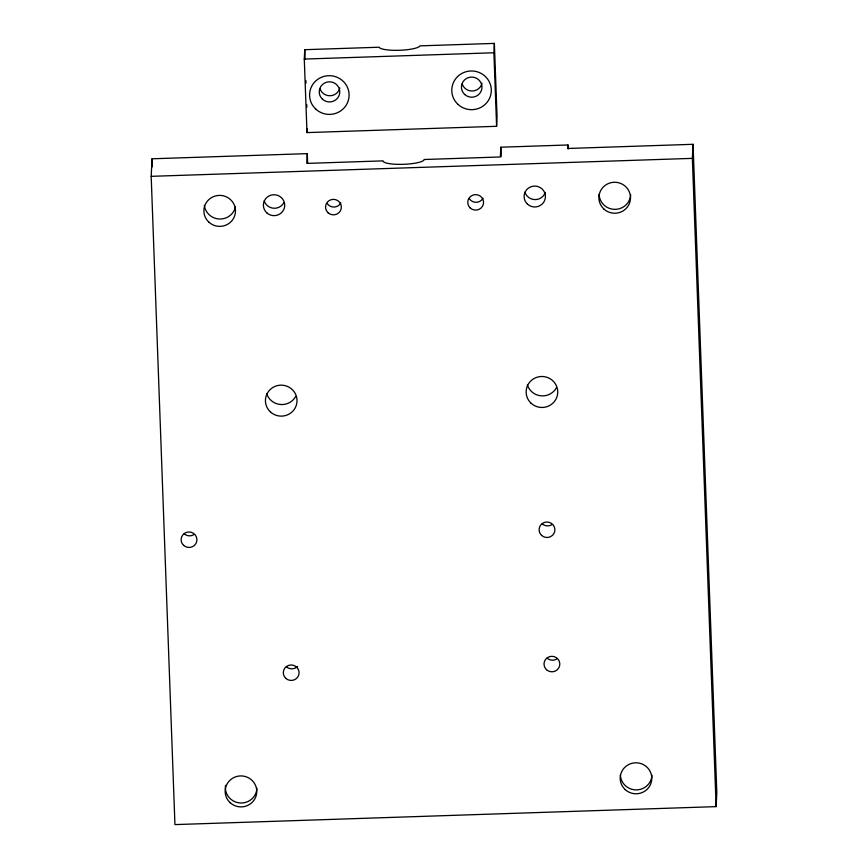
<?xml version="1.0" encoding="UTF-8"?>
<svg xmlns="http://www.w3.org/2000/svg" width="868" height="868" viewBox="0 0 868 868"><rect width="100%" height="100%" fill="white"/><g stroke="black" fill="none" stroke-linecap="round" stroke-linejoin="round"><path stroke-width="1.3" d="M307.283 153.636L306.805 163.401L383.048 160.873A20.561 4.123 -2.1 0 0 403.381 164.312A20.561 4.123 -2.1 0 0 424.126 159.506L500.369 156.967L500.847 147.202L567.997 144.978L567.835 148.471L693.055 144.305L716.816 792.571L716.133 806.622L174.945 824.6L151.184 176.334L152.041 158.79L307.283 153.636L307.63 163M304.288 59.067L304.755 49.693L379.273 47.219L379.685 47.881A20.561 4.123 -2.1 0 0 399.378 50.279A20.561 4.123 -2.1 0 0 419.363 46.557L419.841 45.874L494.359 43.4L497.06 116.93L496.604 126.305L306.99 132.598L304.288 59.067L493.903 52.764L494.359 43.4M306.99 132.598L307.185 128.583M716.133 806.622L692.36 158.367L693.055 144.305M151.184 176.334L692.36 158.367M567.997 144.978L568.149 148.992M500.847 147.202L501.194 156.566M493.903 52.764L496.604 126.305M304.755 49.693L305.091 59.057M305.883 80.453L305.981 83.122M306.762 104.518L306.86 107.187M152.041 158.79L152.334 166.819M193.792 534.688A7.91 7.747 2.8 0 1 184.2 533.777M295.76 396.34A15.808 15.494 2.8 0 1 266.671 393.562M556.475 387.671A15.808 15.494 2.8 0 1 527.386 384.904M551.755 524.739A7.91 7.747 2.8 0 1 542.164 523.827M556.67 659.04A7.91 7.747 2.8 0 1 547.09 658.128M297.55 666.418A7.91 7.747 2.8 0 1 286.375 666.787M283.847 202.732A10.676 10.459 2.8 0 1 264.208 200.855M235.456 206.985A15.808 15.494 2.8 0 1 204.349 205.358M630.689 194.682A15.808 15.494 2.8 0 1 614.783 209.351A15.808 15.494 2.8 0 1 599.094 194.389M545.288 192.392A10.676 10.459 2.8 0 1 524.934 192.197M340.82 202.96A7.91 7.747 2.8 0 1 327.127 203.416M483.02 198.229A7.91 7.747 2.8 0 1 469.338 198.685M651.976 775.222A15.808 15.494 2.8 0 1 636.06 789.891A15.808 15.494 2.8 0 1 620.381 774.918M256.95 788.339A15.808 15.494 2.8 0 1 239.655 802.933A15.808 15.494 2.8 0 1 225.496 785.345M482.022 83.23A10.275 10.069 2.8 0 1 462.188 83.892M339.822 87.95A10.275 10.069 2.8 0 1 319.977 88.612M183.636 545.375A7.91 7.747 2.8 0 0 196.732 541.458A7.91 7.747 2.8 0 0 186.707 532.301A7.91 7.747 2.8 0 0 183.636 545.375M285.811 678.375A7.91 7.747 2.8 0 0 298.896 674.469A7.91 7.747 2.8 0 0 288.881 665.311A7.91 7.747 2.8 0 0 285.811 678.375M546.525 669.716A7.91 7.747 2.8 0 0 559.621 665.81A7.91 7.747 2.8 0 0 549.596 656.653A7.91 7.747 2.8 0 0 546.525 669.716M541.599 535.415A7.91 7.747 2.8 0 0 554.695 531.509A7.91 7.747 2.8 0 0 544.67 522.352A7.91 7.747 2.8 0 0 541.599 535.415M531.162 403.294A15.808 15.494 2.8 0 0 557.343 395.482A15.808 15.494 2.8 0 0 537.303 377.157A15.808 15.494 2.8 0 0 531.162 403.294M270.447 411.953A15.808 15.494 2.8 0 0 296.628 404.141A15.808 15.494 2.8 0 0 276.577 385.826A15.808 15.494 2.8 0 0 270.447 411.953M266.78 212.834A10.676 10.459 2.8 0 0 284.454 207.561A10.676 10.459 2.8 0 0 270.924 195.191A10.676 10.459 2.8 0 0 266.78 212.834M208.917 222.197A15.808 15.494 2.8 0 0 235.098 214.374A15.808 15.494 2.8 0 0 215.047 196.059A15.808 15.494 2.8 0 0 208.917 222.197M603.933 209.069A15.808 15.494 2.8 0 0 630.114 201.257A15.808 15.494 2.8 0 0 610.074 182.931A15.808 15.494 2.8 0 0 603.933 209.069M527.505 204.175A10.676 10.459 2.8 0 0 545.169 198.891A10.676 10.459 2.8 0 0 531.639 186.533A10.676 10.459 2.8 0 0 527.505 204.175M328.061 212.758A7.91 7.747 2.8 0 0 341.157 208.841A7.91 7.747 2.8 0 0 331.131 199.683A7.91 7.747 2.8 0 0 328.061 212.758M470.272 208.027A7.91 7.747 2.8 0 0 483.368 204.121A7.91 7.747 2.8 0 0 473.342 194.964A7.91 7.747 2.8 0 0 470.272 208.027M625.22 789.609A15.808 15.494 2.8 0 0 651.401 781.786A15.808 15.494 2.8 0 0 631.351 763.471A15.808 15.494 2.8 0 0 625.22 789.609M230.194 802.726A15.808 15.494 2.8 0 0 256.375 794.904A15.808 15.494 2.8 0 0 236.324 776.589A15.808 15.494 2.8 0 0 230.194 802.726M458.087 104.475A19.769 19.356 2.8 0 0 490.811 94.699A19.769 19.356 2.8 0 0 465.758 71.805A19.769 19.356 2.8 0 0 458.087 104.475M315.876 109.194A19.769 19.356 2.8 0 0 348.6 99.419A19.769 19.356 2.8 0 0 323.547 76.525A19.769 19.356 2.8 0 0 315.876 109.194M322.495 99.223A10.275 10.069 2.8 0 0 339.518 94.145A10.275 10.069 2.8 0 0 326.487 82.243A10.275 10.069 2.8 0 0 322.495 99.223M464.705 94.503A10.275 10.069 2.8 0 0 481.718 89.426A10.275 10.069 2.8 0 0 468.687 77.512A10.275 10.069 2.8 0 0 464.705 94.503"/></g></svg>
